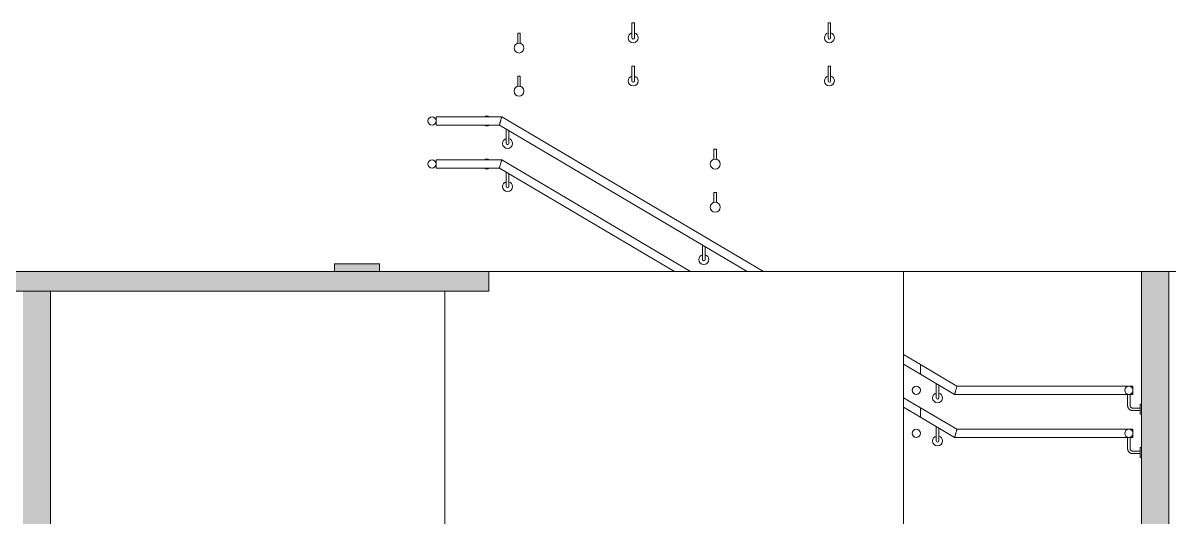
# Model space of a CAD drawing. Header units: metres. Extents: x -96 to 123, y 1 to 648.
# Drawn here: x 70.75 to 76.6, y 609.73 to 612.25 of the extents above; entities that cross this region are included whole.
import ezdxf

# ---------------------------------------------------------------- set-up
doc = ezdxf.new("R2010")
doc.units = ezdxf.units.M
doc.linetypes.add('_Tracejado longo', pattern=[0.014288, 0.009525, -0.004763])
for name, color, linetype, lineweight in [('A-DETL', 7, 'Continuous', 5), ('A-DETL-GENF', 7, 'Continuous', 5), ('A-FLOR-HRAL', 7, 'Continuous', 5), ('A-FLOR-LEVL', 7, 'Continuous', 5), ('A-GENM', 7, 'Continuous', 5), ('A-WALL', 7, 'Continuous', 5), ('A-WALL-PATT', 7, 'Continuous', 20)]:
    doc.layers.add(name, color=color, linetype=linetype, lineweight=lineweight)

# ---------------------------------------------------------------- blocks, each defined once
blk = doc.blocks.new('Railing - Apoio com Canopla-2901456-Section 3')
at = {"layer": 'A-FLOR-HRAL'}
for p, q in [((-26.3924, 612.1455), (-26.3924, 612.1969)), ((-26.3924, 612.1969), (-26.3797, 612.1969)), ((-26.3797, 612.1969), (-26.3797, 612.1455)), ((-26.3924, 611.9254), (-26.3924, 611.9769)), ((-26.3924, 611.9769), (-26.3797, 611.9769)), ((-26.3797, 611.9769), (-26.3797, 611.9255))]:
    blk.add_line(p, q, dxfattribs=at)
for centre, start, end in [((-26.3861, 612.1209), 0, 180), ((-26.3861, 612.1209), 180, 0), ((-26.3861, 611.9009), 0, 180), ((-26.3861, 611.9009), 180, 0)]:
    blk.add_arc(centre, 0.0254, start, end, dxfattribs=at)
blk = doc.blocks.new('Railing - Apoio com Canopla-2901454-Section 3')
at = {"layer": 'A-FLOR-HRAL'}
for p, q in [((-25.3924, 611.5531), (-25.3924, 611.6046)), ((-25.3924, 611.6046), (-25.3797, 611.6046)), ((-25.3797, 611.6046), (-25.3797, 611.5532)), ((-25.3924, 611.3331), (-25.3924, 611.3846)), ((-25.3924, 611.3846), (-25.3797, 611.3846)), ((-25.3797, 611.3846), (-25.3797, 611.3332))]:
    blk.add_line(p, q, dxfattribs=at)
for centre, start, end in [((-25.3861, 611.5286), 0, 180), ((-25.3861, 611.5286), 180, 0), ((-25.3861, 611.3086), 0, 180), ((-25.3861, 611.3086), 180, 0)]:
    blk.add_arc(centre, 0.0254, start, end, dxfattribs=at)
blk = doc.blocks.new('Railing - Apoio com Canopla-2901452-Section 3')
at = {"layer": 'A-FLOR-HRAL'}
for p, q in [((-24.8106, 612.1923), (-24.8106, 612.2492)), ((-24.8106, 612.2492), (-24.7979, 612.2492)), ((-24.7979, 612.2492), (-24.7979, 612.1923)), ((-24.8106, 611.9723), (-24.8106, 612.0292)), ((-24.8106, 612.0292), (-24.7979, 612.0292)), ((-24.7979, 612.0292), (-24.7979, 611.9723))]:
    blk.add_line(p, q, dxfattribs=at)
at = {"layer": 'A-FLOR-HRAL', "flags": 128}
for points in [[(-24.8106, 612.1732), (-24.8106, 612.1732), (-24.8106, 612.1733), (-24.8106, 612.1733), (-24.8106, 612.1734), (-24.8106, 612.1736), (-24.8106, 612.1737), (-24.8106, 612.1739), (-24.8106, 612.1742), (-24.8106, 612.1744), (-24.8106, 612.1747), (-24.8106, 612.175), (-24.8106, 612.1754), (-24.8106, 612.1757), (-24.8106, 612.1761), (-24.8106, 612.1765), (-24.8106, 612.177), (-24.8106, 612.1774), (-24.8106, 612.1779), (-24.8106, 612.1784), (-24.8106, 612.179), (-24.8106, 612.1795), (-24.8106, 612.1801), (-24.8106, 612.1807), (-24.8106, 612.1813), (-24.8106, 612.182), (-24.8106, 612.1826), (-24.8106, 612.1833), (-24.8106, 612.184), (-24.8106, 612.1846), (-24.8106, 612.1853), (-24.8106, 612.1861), (-24.8106, 612.1868), (-24.8106, 612.1875), (-24.8106, 612.1883), (-24.8106, 612.189), (-24.8106, 612.1898), (-24.8106, 612.1905), (-24.8106, 612.1913), (-24.8106, 612.192), (-24.8106, 612.1923)], [(-24.7979, 612.1923), (-24.7979, 612.1915), (-24.7979, 612.1907), (-24.7979, 612.19), (-24.7979, 612.1892), (-24.7979, 612.1885), (-24.7979, 612.1877), (-24.7979, 612.187), (-24.7979, 612.1863), (-24.7979, 612.1855), (-24.7979, 612.1848), (-24.7979, 612.1841), (-24.7979, 612.1835), (-24.7979, 612.1828), (-24.7979, 612.1821), (-24.7979, 612.1815), (-24.7979, 612.1809), (-24.7979, 612.1803), (-24.7979, 612.1797), (-24.7979, 612.1791), (-24.7979, 612.1786), (-24.7979, 612.1781), (-24.7979, 612.1776), (-24.7979, 612.1771), (-24.7979, 612.1766), (-24.7979, 612.1762), (-24.7979, 612.1758), (-24.7979, 612.1754), (-24.7979, 612.1751), (-24.7979, 612.1748), (-24.7979, 612.1745), (-24.7979, 612.1742), (-24.7979, 612.174), (-24.7979, 612.1738), (-24.7979, 612.1736), (-24.7979, 612.1735), (-24.7979, 612.1734), (-24.7979, 612.1733), (-24.7979, 612.1732), (-24.7979, 612.1732)], [(-24.8106, 611.9532), (-24.8106, 611.9532), (-24.8106, 611.9533), (-24.8106, 611.9533), (-24.8106, 611.9534), (-24.8106, 611.9536), (-24.8106, 611.9537), (-24.8106, 611.9539), (-24.8106, 611.9542), (-24.8106, 611.9544), (-24.8106, 611.9547), (-24.8106, 611.955), (-24.8106, 611.9554), (-24.8106, 611.9557), (-24.8106, 611.9561), (-24.8106, 611.9565), (-24.8106, 611.957), (-24.8106, 611.9574), (-24.8106, 611.9579), (-24.8106, 611.9584), (-24.8106, 611.959), (-24.8106, 611.9595), (-24.8106, 611.9601), (-24.8106, 611.9607), (-24.8106, 611.9613), (-24.8106, 611.962), (-24.8106, 611.9626), (-24.8106, 611.9633), (-24.8106, 611.964), (-24.8106, 611.9646), (-24.8106, 611.9653), (-24.8106, 611.9661), (-24.8106, 611.9668), (-24.8106, 611.9675), (-24.8106, 611.9683), (-24.8106, 611.969), (-24.8106, 611.9698), (-24.8106, 611.9705), (-24.8106, 611.9713), (-24.8106, 611.972), (-24.8106, 611.9723)], [(-24.7979, 611.9723), (-24.7979, 611.9715), (-24.7979, 611.9707), (-24.7979, 611.97), (-24.7979, 611.9692), (-24.7979, 611.9685), (-24.7979, 611.9677), (-24.7979, 611.967), (-24.7979, 611.9663), (-24.7979, 611.9655), (-24.7979, 611.9648), (-24.7979, 611.9641), (-24.7979, 611.9635), (-24.7979, 611.9628), (-24.7979, 611.9621), (-24.7979, 611.9615), (-24.7979, 611.9609), (-24.7979, 611.9603), (-24.7979, 611.9597), (-24.7979, 611.9591), (-24.7979, 611.9586), (-24.7979, 611.9581), (-24.7979, 611.9576), (-24.7979, 611.9571), (-24.7979, 611.9566), (-24.7979, 611.9562), (-24.7979, 611.9558), (-24.7979, 611.9554), (-24.7979, 611.9551), (-24.7979, 611.9548), (-24.7979, 611.9545), (-24.7979, 611.9542), (-24.7979, 611.954), (-24.7979, 611.9538), (-24.7979, 611.9536), (-24.7979, 611.9535), (-24.7979, 611.9534), (-24.7979, 611.9533), (-24.7979, 611.9532), (-24.7979, 611.9532)]]:
    blk.add_lwpolyline(points, dxfattribs=at)
at = {"layer": 'A-FLOR-HRAL'}
for centre, radius, start, end in [((-24.8043, 612.1732), 0.0254, 105, 180), ((-24.8043, 612.1732), 0.0254, 180, 0), ((-24.8043, 612.1732), 0.00635, 180, 345), ((-24.8043, 612.1732), 0.0254, 0, 75), ((-24.8043, 611.9532), 0.0254, 105, 180), ((-24.8043, 611.9532), 0.0254, 0, 75), ((-24.8043, 611.9532), 0.0254, 180, 0), ((-24.8043, 611.9532), 0.00635, 180, 345)]:
    blk.add_arc(centre, radius, start, end, dxfattribs=at)
blk = doc.blocks.new('Railing - Apoio com Canopla-2901450-Section 3')
at = {"layer": 'A-FLOR-HRAL'}
for p, q in [((-25.8106, 612.1923), (-25.8106, 612.2492)), ((-25.8106, 612.2492), (-25.7979, 612.2492)), ((-25.7979, 612.2492), (-25.7979, 612.1923)), ((-25.8106, 611.9723), (-25.8106, 612.0292)), ((-25.8106, 612.0292), (-25.7979, 612.0292)), ((-25.7979, 612.0292), (-25.7979, 611.9723))]:
    blk.add_line(p, q, dxfattribs=at)
at = {"layer": 'A-FLOR-HRAL', "flags": 128}
for points in [[(-25.8106, 612.1732), (-25.8106, 612.1732), (-25.8106, 612.1733), (-25.8106, 612.1733), (-25.8106, 612.1734), (-25.8106, 612.1736), (-25.8106, 612.1737), (-25.8106, 612.1739), (-25.8106, 612.1742), (-25.8106, 612.1744), (-25.8106, 612.1747), (-25.8106, 612.175), (-25.8106, 612.1754), (-25.8106, 612.1757), (-25.8106, 612.1761), (-25.8106, 612.1765), (-25.8106, 612.177), (-25.8106, 612.1774), (-25.8106, 612.1779), (-25.8106, 612.1784), (-25.8106, 612.179), (-25.8106, 612.1795), (-25.8106, 612.1801), (-25.8106, 612.1807), (-25.8106, 612.1813), (-25.8106, 612.182), (-25.8106, 612.1826), (-25.8106, 612.1833), (-25.8106, 612.184), (-25.8106, 612.1846), (-25.8106, 612.1853), (-25.8106, 612.1861), (-25.8106, 612.1868), (-25.8106, 612.1875), (-25.8106, 612.1883), (-25.8106, 612.189), (-25.8106, 612.1898), (-25.8106, 612.1905), (-25.8106, 612.1913), (-25.8106, 612.192), (-25.8106, 612.1923)], [(-25.7979, 612.1923), (-25.7979, 612.1915), (-25.7979, 612.1907), (-25.7979, 612.19), (-25.7979, 612.1892), (-25.7979, 612.1885), (-25.7979, 612.1877), (-25.7979, 612.187), (-25.7979, 612.1863), (-25.7979, 612.1855), (-25.7979, 612.1848), (-25.7979, 612.1841), (-25.7979, 612.1835), (-25.7979, 612.1828), (-25.7979, 612.1821), (-25.7979, 612.1815), (-25.7979, 612.1809), (-25.7979, 612.1803), (-25.7979, 612.1797), (-25.7979, 612.1791), (-25.7979, 612.1786), (-25.7979, 612.1781), (-25.7979, 612.1776), (-25.7979, 612.1771), (-25.7979, 612.1766), (-25.7979, 612.1762), (-25.7979, 612.1758), (-25.7979, 612.1754), (-25.7979, 612.1751), (-25.7979, 612.1748), (-25.7979, 612.1745), (-25.7979, 612.1742), (-25.7979, 612.174), (-25.7979, 612.1738), (-25.7979, 612.1736), (-25.7979, 612.1735), (-25.7979, 612.1734), (-25.7979, 612.1733), (-25.7979, 612.1732), (-25.7979, 612.1732)], [(-25.8106, 611.9532), (-25.8106, 611.9532), (-25.8106, 611.9533), (-25.8106, 611.9533), (-25.8106, 611.9534), (-25.8106, 611.9536), (-25.8106, 611.9537), (-25.8106, 611.9539), (-25.8106, 611.9542), (-25.8106, 611.9544), (-25.8106, 611.9547), (-25.8106, 611.955), (-25.8106, 611.9554), (-25.8106, 611.9557), (-25.8106, 611.9561), (-25.8106, 611.9565), (-25.8106, 611.957), (-25.8106, 611.9574), (-25.8106, 611.9579), (-25.8106, 611.9584), (-25.8106, 611.959), (-25.8106, 611.9595), (-25.8106, 611.9601), (-25.8106, 611.9607), (-25.8106, 611.9613), (-25.8106, 611.962), (-25.8106, 611.9626), (-25.8106, 611.9633), (-25.8106, 611.964), (-25.8106, 611.9646), (-25.8106, 611.9653), (-25.8106, 611.9661), (-25.8106, 611.9668), (-25.8106, 611.9675), (-25.8106, 611.9683), (-25.8106, 611.969), (-25.8106, 611.9698), (-25.8106, 611.9705), (-25.8106, 611.9713), (-25.8106, 611.972), (-25.8106, 611.9723)], [(-25.7979, 611.9723), (-25.7979, 611.9715), (-25.7979, 611.9707), (-25.7979, 611.97), (-25.7979, 611.9692), (-25.7979, 611.9685), (-25.7979, 611.9677), (-25.7979, 611.967), (-25.7979, 611.9663), (-25.7979, 611.9655), (-25.7979, 611.9648), (-25.7979, 611.9641), (-25.7979, 611.9635), (-25.7979, 611.9628), (-25.7979, 611.9621), (-25.7979, 611.9615), (-25.7979, 611.9609), (-25.7979, 611.9603), (-25.7979, 611.9597), (-25.7979, 611.9591), (-25.7979, 611.9586), (-25.7979, 611.9581), (-25.7979, 611.9576), (-25.7979, 611.9571), (-25.7979, 611.9566), (-25.7979, 611.9562), (-25.7979, 611.9558), (-25.7979, 611.9554), (-25.7979, 611.9551), (-25.7979, 611.9548), (-25.7979, 611.9545), (-25.7979, 611.9542), (-25.7979, 611.954), (-25.7979, 611.9538), (-25.7979, 611.9536), (-25.7979, 611.9535), (-25.7979, 611.9534), (-25.7979, 611.9533), (-25.7979, 611.9532), (-25.7979, 611.9532)]]:
    blk.add_lwpolyline(points, dxfattribs=at)
at = {"layer": 'A-FLOR-HRAL'}
for centre, radius, start, end in [((-25.8043, 612.1732), 0.0254, 105, 180), ((-25.8043, 612.1732), 0.0254, 180, 0), ((-25.8043, 612.1732), 0.00635, 180, 345), ((-25.8043, 612.1732), 0.0254, 0, 75), ((-25.8043, 611.9532), 0.0254, 105, 180), ((-25.8043, 611.9532), 0.0254, 0, 75), ((-25.8043, 611.9532), 0.0254, 180, 0), ((-25.8043, 611.9532), 0.00635, 180, 345)]:
    blk.add_arc(centre, radius, start, end, dxfattribs=at)
blk = doc.blocks.new('Railing - Railing-2611422-Section 3')
at = {"layer": 'A-FLOR-HRAL'}
for p, q in [((-26.4743, 611.77), (-26.8083, 611.77)), ((-26.8083, 611.77), (-26.8083, 611.749)), ((-26.8083, 611.749), (-26.8083, 611.728)), ((-25.1405, 610.98), (-26.4743, 611.77)), ((-26.8083, 611.728), (-26.4859, 611.728)), ((-26.4859, 611.728), (-25.223, 610.98)), ((-26.4743, 611.55), (-26.8083, 611.55)), ((-26.8083, 611.55), (-26.8083, 611.529)), ((-26.8083, 611.529), (-26.8083, 611.508)), ((-26.8083, 611.508), (-26.4859, 611.508)), ((-26.4859, 611.508), (-25.5944, 610.98)), ((-25.512, 610.98), (-26.4743, 611.55)), ((-24.3401, 610.5059), (-24.426, 610.5568)), ((-24.426, 610.508), (-24.3401, 610.4571)), ((-24.361, 610.3959), (-24.3611, 610.3959)), ((-24.3611, 610.3539), (-24.361, 610.3539)), ((-24.3401, 610.2859), (-24.426, 610.3368)), ((-24.426, 610.288), (-24.3401, 610.2371)), ((-24.361, 610.1759), (-24.3611, 610.1759)), ((-24.3611, 610.1339), (-24.361, 610.1339))]:
    blk.add_line(p, q, dxfattribs=at)
at = {"layer": 'A-FLOR-HRAL', "flags": 128}
for points in [[(-24.3401, 610.5059), (-24.3401, 610.5051), (-24.3401, 610.5026), (-24.3401, 610.4988), (-24.3401, 610.4937), (-24.3401, 610.4878), (-24.3401, 610.4815)], [(-24.3401, 610.4815), (-24.3401, 610.4752), (-24.3401, 610.4693), (-24.3401, 610.4642), (-24.3401, 610.4604), (-24.3401, 610.4579), (-24.3401, 610.4571)], [(-24.3401, 610.2859), (-24.3401, 610.2851), (-24.3401, 610.2826), (-24.3401, 610.2788), (-24.3401, 610.2737), (-24.3401, 610.2678), (-24.3401, 610.2615)], [(-24.3401, 610.2615), (-24.3401, 610.2552), (-24.3401, 610.2493), (-24.3401, 610.2442), (-24.3401, 610.2404), (-24.3401, 610.2379), (-24.3401, 610.2371)]]:
    blk.add_lwpolyline(points, dxfattribs=at)
at = {"layer": 'A-FLOR-HRAL'}
for centre, start, end in [((-26.8293, 611.749), 0, 180), ((-26.8293, 611.749), 180, 0), ((-26.8293, 611.529), 0, 180), ((-26.8293, 611.529), 180, 0), ((-24.3611, 610.3749), 120, 180), ((-24.3611, 610.3749), 180, 240), ((-24.361, 610.3749), 0, 180), ((-24.361, 610.3749), 180, 360), ((-24.3611, 610.1549), 120, 180), ((-24.361, 610.1549), 0, 180), ((-24.3611, 610.1549), 180, 240), ((-24.361, 610.1549), 180, 360)]:
    blk.add_arc(centre, 0.021, start, end, dxfattribs=at)
for points, knots in [([(-26.4801, 611.749), (-26.4806, 611.7472), (-26.4816, 611.7435), (-26.483, 611.7384), (-26.4842, 611.734), (-26.4854, 611.7295), (-26.4859, 611.728), (-26.4859, 611.728)], [0, 0, 0, 0, 0.0833333, 0.1666667, 0.25, 0.3333333, 0.5, 0.5, 0.5, 0.5]), ([(-26.4743, 611.77), (-26.4743, 611.77), (-26.4748, 611.7685), (-26.476, 611.764), (-26.4772, 611.7596), (-26.4786, 611.7545), (-26.4796, 611.7508), (-26.4801, 611.749)], [0.5, 0.5, 0.5, 0.5, 0.6666667, 0.75, 0.8333333, 0.9166667, 1, 1, 1, 1]), ([(-26.4801, 611.529), (-26.4806, 611.5272), (-26.4816, 611.5235), (-26.483, 611.5184), (-26.4842, 611.514), (-26.4854, 611.5095), (-26.4859, 611.508), (-26.4859, 611.508)], [0, 0, 0, 0, 0.0833333, 0.1666667, 0.25, 0.3333333, 0.5, 0.5, 0.5, 0.5]), ([(-26.4743, 611.55), (-26.4743, 611.55), (-26.4748, 611.5485), (-26.476, 611.544), (-26.4772, 611.5396), (-26.4786, 611.5345), (-26.4796, 611.5308), (-26.4801, 611.529)], [0.5, 0.5, 0.5, 0.5, 0.6666667, 0.75, 0.8333333, 0.9166667, 1, 1, 1, 1])]:
    blk.add_open_spline(points, degree=3, knots=knots, dxfattribs=at)
for name in ['Railing - Apoio com Canopla-2901450-Section 3', 'Railing - Apoio com Canopla-2901452-Section 3', 'Railing - Apoio com Canopla-2901456-Section 3', 'Railing - Apoio com Canopla-2901454-Section 3']:
    blk.add_blockref(name, (0, 0))
blk = doc.blocks.new('Shaft-modular - JPMS01 - 80 x 23-1326058-Section 3')
at = {"layer": 'A-GENM', "true_color": 0xdcdcdc}
blk.add_hatch(color=254, dxfattribs=at).paths.add_polyline_path([(-27.203, 610.98), (-27.0962, 610.98), (-27.0962, 611.02), (-27.3262, 611.02), (-27.3262, 610.98)])
at = {"layer": 'A-GENM'}
for p, q in [((-27.3262, 611.02), (-27.0962, 611.02)), ((-27.3262, 610.98), (-27.3262, 611.02)), ((-27.0962, 610.98), (-27.0962, 611.02))]:
    blk.add_line(p, q, dxfattribs=at)
blk = doc.blocks.new('Railing - Apoio com Canopla-2901460-Section 3')
at = {"layer": 'A-FLOR-HRAL'}
for p, q in [((-26.4743, 611.7701), (-26.5018, 611.7701)), ((-26.4743, 611.5501), (-26.5018, 611.5501))]:
    blk.add_line(p, q, dxfattribs=at)
at = {"layer": 'A-FLOR-HRAL', "flags": 128}
for points in [[(-26.5018, 611.7701), (-26.5038, 611.7701), (-26.5057, 611.7701), (-26.5077, 611.7701), (-26.5096, 611.7701), (-26.5115, 611.7701), (-26.5134, 611.7701), (-26.5153, 611.7701), (-26.5171, 611.7701), (-26.5189, 611.7701), (-26.5207, 611.7701), (-26.5225, 611.7701), (-26.5242, 611.7701), (-26.5259, 611.7701), (-26.5276, 611.7701), (-26.5292, 611.7701), (-26.5308, 611.7701), (-26.5323, 611.7701), (-26.5338, 611.7701), (-26.5353, 611.7701), (-26.5366, 611.7701), (-26.538, 611.7701), (-26.5392, 611.7701), (-26.5404, 611.7701), (-26.5416, 611.7701), (-26.5427, 611.7701), (-26.5437, 611.7701), (-26.5446, 611.7701), (-26.5455, 611.7701), (-26.5463, 611.7701), (-26.5471, 611.7701), (-26.5477, 611.7701), (-26.5483, 611.7701), (-26.5488, 611.7701), (-26.5493, 611.7701), (-26.5496, 611.7701), (-26.5499, 611.7701), (-26.5501, 611.7701), (-26.5503, 611.7701), (-26.5503, 611.7701), (-26.5503, 611.7701)], [(-26.5018, 611.5501), (-26.5038, 611.5501), (-26.5057, 611.5501), (-26.5077, 611.5501), (-26.5096, 611.5501), (-26.5115, 611.5501), (-26.5134, 611.5501), (-26.5153, 611.5501), (-26.5171, 611.5501), (-26.5189, 611.5501), (-26.5207, 611.5501), (-26.5225, 611.5501), (-26.5242, 611.5501), (-26.5259, 611.5501), (-26.5276, 611.5501), (-26.5292, 611.5501), (-26.5308, 611.5501), (-26.5323, 611.5501), (-26.5338, 611.5501), (-26.5353, 611.5501), (-26.5366, 611.5501), (-26.538, 611.5501), (-26.5392, 611.5501), (-26.5404, 611.5501), (-26.5416, 611.5501), (-26.5427, 611.5501), (-26.5437, 611.5501), (-26.5446, 611.5501), (-26.5455, 611.5501), (-26.5463, 611.5501), (-26.5471, 611.5501), (-26.5477, 611.5501), (-26.5483, 611.5501), (-26.5488, 611.5501), (-26.5493, 611.5501), (-26.5496, 611.5501), (-26.5499, 611.5501), (-26.5501, 611.5501), (-26.5503, 611.5501), (-26.5503, 611.5501), (-26.5503, 611.5501)]]:
    blk.add_lwpolyline(points, dxfattribs=at)
at = {"layer": 'A-FLOR-HRAL'}
for centre, start, end in [((-26.5503, 611.7491), 55.92331, 124.07669), ((-26.5503, 611.7491), 236.01841, 303.74977), ((-26.5503, 611.5291), 55.92331, 124.07669), ((-26.5503, 611.5291), 236.01841, 303.74977)]:
    blk.add_arc(centre, 0.0254, start, end, dxfattribs=at)
blk = doc.blocks.new('Railing - Apoio com Canopla-2901466-Section 3')
at = {"layer": 'A-FLOR-HRAL'}
for p, q in [((-23.2844, 604.5139), (-23.2844, 604.4569)), ((-23.278, 604.5139), (-23.2844, 604.5139)), ((-23.2717, 604.5139), (-23.278, 604.5139)), ((-23.2717, 604.4569), (-23.2717, 604.5139)), ((-23.2206, 604.4442), (-23.259, 604.4442)), ((-23.2143, 604.4633), (-23.2206, 604.4633)), ((-23.2206, 604.4633), (-23.2206, 604.4379)), ((-23.259, 604.4315), (-23.2206, 604.4315)), ((-23.2206, 604.4379), (-23.2206, 604.4125)), ((-23.2206, 604.4125), (-23.2143, 604.4125)), ((-23.2844, 604.2939), (-23.2844, 604.2369)), ((-23.278, 604.2939), (-23.2844, 604.2939)), ((-23.2717, 604.2939), (-23.278, 604.2939)), ((-23.2717, 604.2369), (-23.2717, 604.2939)), ((-23.2206, 604.2242), (-23.259, 604.2242)), ((-23.259, 604.2115), (-23.2206, 604.2115)), ((-23.2143, 604.2433), (-23.2206, 604.2433)), ((-23.2206, 604.2433), (-23.2206, 604.2179)), ((-23.2206, 604.2179), (-23.2206, 604.1925)), ((-23.2206, 604.1925), (-23.2143, 604.1925))]:
    blk.add_line(p, q, dxfattribs=at)
at = {"layer": 'A-FLOR-HRAL', "flags": 128}
for points in [[(-23.2844, 604.4569), (-23.2844, 604.4559), (-23.2843, 604.4549), (-23.2842, 604.4539), (-23.2841, 604.4529), (-23.2839, 604.4519), (-23.2837, 604.4509), (-23.2834, 604.4499), (-23.2831, 604.4489), (-23.2828, 604.448), (-23.2824, 604.447), (-23.282, 604.4461), (-23.2815, 604.4452), (-23.281, 604.4443), (-23.2805, 604.4434), (-23.28, 604.4426), (-23.2794, 604.4418), (-23.2787, 604.441), (-23.2781, 604.4402), (-23.2774, 604.4394), (-23.2767, 604.4387), (-23.2759, 604.438), (-23.2752, 604.4374), (-23.2744, 604.4367), (-23.2736, 604.4361), (-23.2727, 604.4356), (-23.2719, 604.435), (-23.271, 604.4345), (-23.2701, 604.4341), (-23.2691, 604.4336), (-23.2682, 604.4333), (-23.2672, 604.4329), (-23.2663, 604.4326), (-23.2653, 604.4323), (-23.2643, 604.4321), (-23.2633, 604.4319), (-23.2623, 604.4317), (-23.2613, 604.4316), (-23.2603, 604.4316), (-23.2593, 604.4315), (-23.259, 604.4315)], [(-23.259, 604.4442), (-23.2595, 604.4442), (-23.26, 604.4443), (-23.2605, 604.4443), (-23.261, 604.4444), (-23.2615, 604.4445), (-23.262, 604.4446), (-23.2625, 604.4447), (-23.263, 604.4449), (-23.2635, 604.445), (-23.2639, 604.4452), (-23.2644, 604.4454), (-23.2649, 604.4457), (-23.2653, 604.4459), (-23.2657, 604.4462), (-23.2662, 604.4465), (-23.2666, 604.4467), (-23.267, 604.4471), (-23.2674, 604.4474), (-23.2677, 604.4477), (-23.2681, 604.4481), (-23.2685, 604.4485), (-23.2688, 604.4488), (-23.2691, 604.4492), (-23.2694, 604.4496), (-23.2697, 604.4501), (-23.2699, 604.4505), (-23.2702, 604.4509), (-23.2704, 604.4514), (-23.2706, 604.4519), (-23.2708, 604.4523), (-23.271, 604.4528), (-23.2712, 604.4533), (-23.2713, 604.4538), (-23.2714, 604.4543), (-23.2715, 604.4548), (-23.2716, 604.4553), (-23.2716, 604.4558), (-23.2717, 604.4563), (-23.2717, 604.4568), (-23.2717, 604.4569)], [(-23.2844, 604.2369), (-23.2844, 604.2359), (-23.2843, 604.2349), (-23.2842, 604.2339), (-23.2841, 604.2329), (-23.2839, 604.2319), (-23.2837, 604.2309), (-23.2834, 604.2299), (-23.2831, 604.2289), (-23.2828, 604.228), (-23.2824, 604.227), (-23.282, 604.2261), (-23.2815, 604.2252), (-23.281, 604.2243), (-23.2805, 604.2234), (-23.28, 604.2226), (-23.2794, 604.2218), (-23.2787, 604.221), (-23.2781, 604.2202), (-23.2774, 604.2194), (-23.2767, 604.2187), (-23.2759, 604.218), (-23.2752, 604.2174), (-23.2744, 604.2167), (-23.2736, 604.2161), (-23.2727, 604.2156), (-23.2719, 604.215), (-23.271, 604.2145), (-23.2701, 604.2141), (-23.2691, 604.2136), (-23.2682, 604.2133), (-23.2672, 604.2129), (-23.2663, 604.2126), (-23.2653, 604.2123), (-23.2643, 604.2121), (-23.2633, 604.2119), (-23.2623, 604.2117), (-23.2613, 604.2116), (-23.2603, 604.2116), (-23.2593, 604.2115), (-23.259, 604.2115)], [(-23.259, 604.2242), (-23.2595, 604.2242), (-23.26, 604.2243), (-23.2605, 604.2243), (-23.261, 604.2244), (-23.2615, 604.2245), (-23.262, 604.2246), (-23.2625, 604.2247), (-23.263, 604.2249), (-23.2635, 604.225), (-23.2639, 604.2252), (-23.2644, 604.2254), (-23.2649, 604.2257), (-23.2653, 604.2259), (-23.2657, 604.2262), (-23.2662, 604.2265), (-23.2666, 604.2267), (-23.267, 604.2271), (-23.2674, 604.2274), (-23.2677, 604.2277), (-23.2681, 604.2281), (-23.2685, 604.2285), (-23.2688, 604.2288), (-23.2691, 604.2292), (-23.2694, 604.2296), (-23.2697, 604.2301), (-23.2699, 604.2305), (-23.2702, 604.2309), (-23.2704, 604.2314), (-23.2706, 604.2319), (-23.2708, 604.2323), (-23.271, 604.2328), (-23.2712, 604.2333), (-23.2713, 604.2338), (-23.2714, 604.2343), (-23.2715, 604.2348), (-23.2716, 604.2353), (-23.2716, 604.2358), (-23.2717, 604.2363), (-23.2717, 604.2368), (-23.2717, 604.2369)]]:
    blk.add_lwpolyline(points, dxfattribs=at)
blk = doc.blocks.new('Railing - Apoio com Canopla-V240-Section 3')
at = {"layer": 'A-FLOR-HRAL', "flags": 128}
for points in [[(-23.2844, 604.4569), (-23.2844, 604.4559), (-23.2843, 604.4549), (-23.2842, 604.4539), (-23.2841, 604.4529), (-23.2839, 604.4519), (-23.2837, 604.4509)], [(-23.282, 604.4461), (-23.2815, 604.4452), (-23.281, 604.4443), (-23.2805, 604.4434), (-23.28, 604.4426), (-23.2794, 604.4418), (-23.2787, 604.441), (-23.2781, 604.4402), (-23.2774, 604.4394), (-23.2767, 604.4387), (-23.2759, 604.438), (-23.2752, 604.4374), (-23.2744, 604.4367), (-23.2736, 604.4361), (-23.2727, 604.4356), (-23.2719, 604.435)], [(-23.2704, 604.4514), (-23.2706, 604.4519), (-23.2708, 604.4523), (-23.271, 604.4528), (-23.2712, 604.4533)], [(-23.267, 604.4471), (-23.2674, 604.4474), (-23.2677, 604.4477), (-23.2681, 604.4481), (-23.2685, 604.4485), (-23.2688, 604.4488), (-23.2691, 604.4492)], [(-23.259, 604.4442), (-23.2595, 604.4442), (-23.26, 604.4443), (-23.2605, 604.4443), (-23.261, 604.4444), (-23.2615, 604.4445)], [(-23.2682, 604.4333), (-23.2672, 604.4329), (-23.2663, 604.4326)], [(-23.2653, 604.4323), (-23.2643, 604.4321), (-23.2633, 604.4319), (-23.2623, 604.4317), (-23.2613, 604.4316), (-23.2603, 604.4316), (-23.2593, 604.4315), (-23.259, 604.4315)], [(-23.2844, 604.2369), (-23.2844, 604.2359), (-23.2843, 604.2349), (-23.2842, 604.2339), (-23.2841, 604.2329), (-23.2839, 604.2319), (-23.2837, 604.2309)], [(-23.282, 604.2261), (-23.2815, 604.2252), (-23.281, 604.2243), (-23.2805, 604.2234), (-23.28, 604.2226), (-23.2794, 604.2218), (-23.2787, 604.221), (-23.2781, 604.2202), (-23.2774, 604.2194), (-23.2767, 604.2187), (-23.2759, 604.218), (-23.2752, 604.2174), (-23.2744, 604.2167), (-23.2736, 604.2161), (-23.2727, 604.2156), (-23.2719, 604.215)], [(-23.2704, 604.2314), (-23.2706, 604.2319), (-23.2708, 604.2323), (-23.271, 604.2328), (-23.2712, 604.2333)], [(-23.267, 604.2271), (-23.2674, 604.2274), (-23.2677, 604.2277), (-23.2681, 604.2281), (-23.2685, 604.2285), (-23.2688, 604.2288), (-23.2691, 604.2292)], [(-23.2682, 604.2133), (-23.2672, 604.2129), (-23.2663, 604.2126)], [(-23.2653, 604.2123), (-23.2643, 604.2121), (-23.2633, 604.2119), (-23.2623, 604.2117), (-23.2613, 604.2116), (-23.2603, 604.2116), (-23.2593, 604.2115), (-23.259, 604.2115)], [(-23.259, 604.2242), (-23.2595, 604.2242), (-23.26, 604.2243), (-23.2605, 604.2243), (-23.261, 604.2244), (-23.2615, 604.2245)]]:
    blk.add_lwpolyline(points, dxfattribs=at)
blk = doc.blocks.new('Railing - Apoio com Canopla-2901468-Section 3')
at = {"layer": 'A-FLOR-HRAL'}
for p, q in [((-24.2593, 604.5706), (-24.2593, 604.5154)), ((-24.2466, 604.5154), (-24.2466, 604.563)), ((-24.2593, 604.3506), (-24.2593, 604.2954)), ((-24.2466, 604.2954), (-24.2466, 604.343))]:
    blk.add_line(p, q, dxfattribs=at)
at = {"layer": 'A-FLOR-HRAL', "flags": 128}
for points in [[(-24.2593, 604.5154), (-24.2593, 604.5146), (-24.2593, 604.5138), (-24.2593, 604.5131), (-24.2593, 604.5123), (-24.2593, 604.5116), (-24.2593, 604.5108), (-24.2593, 604.5101), (-24.2593, 604.5094), (-24.2593, 604.5086), (-24.2593, 604.5079), (-24.2593, 604.5072), (-24.2593, 604.5066), (-24.2593, 604.5059), (-24.2593, 604.5052), (-24.2593, 604.5046), (-24.2593, 604.504), (-24.2593, 604.5034), (-24.2593, 604.5028), (-24.2593, 604.5022), (-24.2593, 604.5017), (-24.2593, 604.5012), (-24.2593, 604.5007), (-24.2593, 604.5002), (-24.2593, 604.4998), (-24.2593, 604.4993), (-24.2593, 604.4989), (-24.2593, 604.4986), (-24.2593, 604.4982), (-24.2593, 604.4979), (-24.2593, 604.4976), (-24.2593, 604.4973), (-24.2593, 604.4971), (-24.2593, 604.4969), (-24.2593, 604.4967), (-24.2593, 604.4966), (-24.2593, 604.4965), (-24.2593, 604.4964), (-24.2593, 604.4963), (-24.2593, 604.4963)], [(-24.2466, 604.4963), (-24.2466, 604.4963), (-24.2466, 604.4964), (-24.2466, 604.4964), (-24.2466, 604.4966), (-24.2466, 604.4967), (-24.2466, 604.4969), (-24.2466, 604.4971), (-24.2466, 604.4973), (-24.2466, 604.4975), (-24.2466, 604.4978), (-24.2466, 604.4981), (-24.2466, 604.4985), (-24.2466, 604.4988), (-24.2466, 604.4992), (-24.2466, 604.4996), (-24.2466, 604.5001), (-24.2466, 604.5005), (-24.2466, 604.501), (-24.2466, 604.5016), (-24.2466, 604.5021), (-24.2466, 604.5026), (-24.2466, 604.5032), (-24.2466, 604.5038), (-24.2466, 604.5044), (-24.2466, 604.5051), (-24.2466, 604.5057), (-24.2466, 604.5064), (-24.2466, 604.5071), (-24.2466, 604.5078), (-24.2466, 604.5085), (-24.2466, 604.5092), (-24.2466, 604.5099), (-24.2466, 604.5106), (-24.2466, 604.5114), (-24.2466, 604.5121), (-24.2466, 604.5129), (-24.2466, 604.5136), (-24.2466, 604.5144), (-24.2466, 604.5152), (-24.2466, 604.5154)], [(-24.2593, 604.2954), (-24.2593, 604.2946), (-24.2593, 604.2938), (-24.2593, 604.2931), (-24.2593, 604.2923), (-24.2593, 604.2916), (-24.2593, 604.2908), (-24.2593, 604.2901), (-24.2593, 604.2894), (-24.2593, 604.2886), (-24.2593, 604.2879), (-24.2593, 604.2872), (-24.2593, 604.2866), (-24.2593, 604.2859), (-24.2593, 604.2852), (-24.2593, 604.2846), (-24.2593, 604.284), (-24.2593, 604.2834), (-24.2593, 604.2828), (-24.2593, 604.2822), (-24.2593, 604.2817), (-24.2593, 604.2812), (-24.2593, 604.2807), (-24.2593, 604.2802), (-24.2593, 604.2798), (-24.2593, 604.2793), (-24.2593, 604.2789), (-24.2593, 604.2786), (-24.2593, 604.2782), (-24.2593, 604.2779), (-24.2593, 604.2776), (-24.2593, 604.2773), (-24.2593, 604.2771), (-24.2593, 604.2769), (-24.2593, 604.2767), (-24.2593, 604.2766), (-24.2593, 604.2765), (-24.2593, 604.2764), (-24.2593, 604.2763), (-24.2593, 604.2763)], [(-24.2466, 604.2763), (-24.2466, 604.2763), (-24.2466, 604.2764), (-24.2466, 604.2764), (-24.2466, 604.2766), (-24.2466, 604.2767), (-24.2466, 604.2769), (-24.2466, 604.2771), (-24.2466, 604.2773), (-24.2466, 604.2775), (-24.2466, 604.2778), (-24.2466, 604.2781), (-24.2466, 604.2785), (-24.2466, 604.2788), (-24.2466, 604.2792), (-24.2466, 604.2796), (-24.2466, 604.2801), (-24.2466, 604.2805), (-24.2466, 604.281), (-24.2466, 604.2816), (-24.2466, 604.2821), (-24.2466, 604.2826), (-24.2466, 604.2832), (-24.2466, 604.2838), (-24.2466, 604.2844), (-24.2466, 604.2851), (-24.2466, 604.2857), (-24.2466, 604.2864), (-24.2466, 604.2871), (-24.2466, 604.2878), (-24.2466, 604.2885), (-24.2466, 604.2892), (-24.2466, 604.2899), (-24.2466, 604.2906), (-24.2466, 604.2914), (-24.2466, 604.2921), (-24.2466, 604.2929), (-24.2466, 604.2936), (-24.2466, 604.2944), (-24.2466, 604.2952), (-24.2466, 604.2954)]]:
    blk.add_lwpolyline(points, dxfattribs=at)
at = {"layer": 'A-FLOR-HRAL'}
for centre, radius, start, end in [((-24.253, 604.4963), 0.0254, 105, 180), ((-24.253, 604.4963), 0.0254, 0, 75), ((-24.253, 604.4963), 0.0254, 180, 0), ((-24.253, 604.4963), 0.00635, 195, 0), ((-24.253, 604.2763), 0.0254, 105, 180), ((-24.253, 604.2763), 0.0254, 180, 0), ((-24.253, 604.2763), 0.00635, 195, 0), ((-24.253, 604.2763), 0.0254, 0, 75)]:
    blk.add_arc(centre, radius, start, end, dxfattribs=at)
blk = doc.blocks.new('Railing - Apoio com Canopla-2901462-Section 3')
at = {"layer": 'A-FLOR-HRAL'}
for p, q in [((-25.4507, 611.1149), (-25.4507, 611.061)), ((-25.438, 611.061), (-25.438, 611.1074))]:
    blk.add_line(p, q, dxfattribs=at)
at = {"layer": 'A-FLOR-HRAL', "flags": 128}
for points in [[(-25.4507, 611.061), (-25.4507, 611.0602), (-25.4507, 611.0595), (-25.4507, 611.0587), (-25.4507, 611.058), (-25.4507, 611.0572), (-25.4507, 611.0565), (-25.4507, 611.0557), (-25.4507, 611.055), (-25.4507, 611.0543), (-25.4507, 611.0536), (-25.4507, 611.0529), (-25.4507, 611.0522), (-25.4507, 611.0515), (-25.4507, 611.0509), (-25.4507, 611.0502), (-25.4507, 611.0496), (-25.4507, 611.049), (-25.4507, 611.0484), (-25.4507, 611.0479), (-25.4507, 611.0473), (-25.4507, 611.0468), (-25.4507, 611.0463), (-25.4507, 611.0458), (-25.4507, 611.0454), (-25.4507, 611.045), (-25.4507, 611.0446), (-25.4507, 611.0442), (-25.4507, 611.0438), (-25.4507, 611.0435), (-25.4507, 611.0432), (-25.4507, 611.043), (-25.4507, 611.0427), (-25.4507, 611.0425), (-25.4507, 611.0424), (-25.4507, 611.0422), (-25.4507, 611.0421), (-25.4507, 611.042), (-25.4507, 611.042), (-25.4507, 611.0419)], [(-25.438, 611.0419), (-25.438, 611.042), (-25.438, 611.042), (-25.438, 611.0421), (-25.438, 611.0422), (-25.438, 611.0423), (-25.438, 611.0425), (-25.438, 611.0427), (-25.438, 611.0429), (-25.438, 611.0432), (-25.438, 611.0434), (-25.438, 611.0438), (-25.438, 611.0441), (-25.438, 611.0445), (-25.438, 611.0448), (-25.438, 611.0453), (-25.438, 611.0457), (-25.438, 611.0462), (-25.438, 611.0467), (-25.438, 611.0472), (-25.438, 611.0477), (-25.438, 611.0483), (-25.438, 611.0489), (-25.438, 611.0494), (-25.438, 611.0501), (-25.438, 611.0507), (-25.438, 611.0513), (-25.438, 611.052), (-25.438, 611.0527), (-25.438, 611.0534), (-25.438, 611.0541), (-25.438, 611.0548), (-25.438, 611.0555), (-25.438, 611.0563), (-25.438, 611.057), (-25.438, 611.0578), (-25.438, 611.0585), (-25.438, 611.0593), (-25.438, 611.06), (-25.438, 611.0608), (-25.438, 611.061)]]:
    blk.add_lwpolyline(points, dxfattribs=at)
at = {"layer": 'A-FLOR-HRAL'}
for radius, start, end in [(0.0254, 105, 180), (0.0254, 180, 0), (0.00635, 195, 0), (0.0254, 0, 75)]:
    blk.add_arc((-25.4443, 611.0419), radius, start, end, dxfattribs=at)
blk = doc.blocks.new('Railing - Apoio com Canopla-2901464-Section 3')
at = {"layer": 'A-FLOR-HRAL'}
for p, q in [((-26.4507, 611.7072), (-26.4507, 611.6533)), ((-26.438, 611.6533), (-26.438, 611.6997)), ((-26.4507, 611.4872), (-26.4507, 611.4333)), ((-26.438, 611.4333), (-26.438, 611.4797))]:
    blk.add_line(p, q, dxfattribs=at)
at = {"layer": 'A-FLOR-HRAL', "flags": 128}
for points in [[(-26.4507, 611.6533), (-26.4507, 611.6525), (-26.4507, 611.6518), (-26.4507, 611.651), (-26.4507, 611.6502), (-26.4507, 611.6495), (-26.4507, 611.6488), (-26.4507, 611.648), (-26.4507, 611.6473), (-26.4507, 611.6466), (-26.4507, 611.6459), (-26.4507, 611.6452), (-26.4507, 611.6445), (-26.4507, 611.6438), (-26.4507, 611.6432), (-26.4507, 611.6425), (-26.4507, 611.6419), (-26.4507, 611.6413), (-26.4507, 611.6407), (-26.4507, 611.6402), (-26.4507, 611.6396), (-26.4507, 611.6391), (-26.4507, 611.6386), (-26.4507, 611.6381), (-26.4507, 611.6377), (-26.4507, 611.6373), (-26.4507, 611.6369), (-26.4507, 611.6365), (-26.4507, 611.6361), (-26.4507, 611.6358), (-26.4507, 611.6355), (-26.4507, 611.6353), (-26.4507, 611.635), (-26.4507, 611.6348), (-26.4507, 611.6347), (-26.4507, 611.6345), (-26.4507, 611.6344), (-26.4507, 611.6343), (-26.4507, 611.6343), (-26.4507, 611.6342)], [(-26.438, 611.6342), (-26.438, 611.6342), (-26.438, 611.6343), (-26.438, 611.6344), (-26.438, 611.6345), (-26.438, 611.6346), (-26.438, 611.6348), (-26.438, 611.635), (-26.438, 611.6352), (-26.438, 611.6355), (-26.438, 611.6357), (-26.438, 611.636), (-26.438, 611.6364), (-26.438, 611.6367), (-26.438, 611.6371), (-26.438, 611.6376), (-26.438, 611.638), (-26.438, 611.6385), (-26.438, 611.639), (-26.438, 611.6395), (-26.438, 611.64), (-26.438, 611.6406), (-26.438, 611.6411), (-26.438, 611.6417), (-26.438, 611.6424), (-26.438, 611.643), (-26.438, 611.6436), (-26.438, 611.6443), (-26.438, 611.645), (-26.438, 611.6457), (-26.438, 611.6464), (-26.438, 611.6471), (-26.438, 611.6478), (-26.438, 611.6486), (-26.438, 611.6493), (-26.438, 611.65), (-26.438, 611.6508), (-26.438, 611.6516), (-26.438, 611.6523), (-26.438, 611.6531), (-26.438, 611.6533)], [(-26.4507, 611.4333), (-26.4507, 611.4325), (-26.4507, 611.4318), (-26.4507, 611.431), (-26.4507, 611.4302), (-26.4507, 611.4295), (-26.4507, 611.4288), (-26.4507, 611.428), (-26.4507, 611.4273), (-26.4507, 611.4266), (-26.4507, 611.4259), (-26.4507, 611.4252), (-26.4507, 611.4245), (-26.4507, 611.4238), (-26.4507, 611.4232), (-26.4507, 611.4225), (-26.4507, 611.4219), (-26.4507, 611.4213), (-26.4507, 611.4207), (-26.4507, 611.4202), (-26.4507, 611.4196), (-26.4507, 611.4191), (-26.4507, 611.4186), (-26.4507, 611.4181), (-26.4507, 611.4177), (-26.4507, 611.4173), (-26.4507, 611.4169), (-26.4507, 611.4165), (-26.4507, 611.4161), (-26.4507, 611.4158), (-26.4507, 611.4155), (-26.4507, 611.4153), (-26.4507, 611.415), (-26.4507, 611.4148), (-26.4507, 611.4147), (-26.4507, 611.4145), (-26.4507, 611.4144), (-26.4507, 611.4143), (-26.4507, 611.4143), (-26.4507, 611.4142)], [(-26.438, 611.4142), (-26.438, 611.4142), (-26.438, 611.4143), (-26.438, 611.4144), (-26.438, 611.4145), (-26.438, 611.4146), (-26.438, 611.4148), (-26.438, 611.415), (-26.438, 611.4152), (-26.438, 611.4155), (-26.438, 611.4157), (-26.438, 611.416), (-26.438, 611.4164), (-26.438, 611.4167), (-26.438, 611.4171), (-26.438, 611.4176), (-26.438, 611.418), (-26.438, 611.4185), (-26.438, 611.419), (-26.438, 611.4195), (-26.438, 611.42), (-26.438, 611.4206), (-26.438, 611.4211), (-26.438, 611.4217), (-26.438, 611.4224), (-26.438, 611.423), (-26.438, 611.4236), (-26.438, 611.4243), (-26.438, 611.425), (-26.438, 611.4257), (-26.438, 611.4264), (-26.438, 611.4271), (-26.438, 611.4278), (-26.438, 611.4286), (-26.438, 611.4293), (-26.438, 611.43), (-26.438, 611.4308), (-26.438, 611.4316), (-26.438, 611.4323), (-26.438, 611.4331), (-26.438, 611.4333)]]:
    blk.add_lwpolyline(points, dxfattribs=at)
at = {"layer": 'A-FLOR-HRAL'}
for centre, radius, start, end in [((-26.4443, 611.6342), 0.0254, 105, 180), ((-26.4443, 611.6342), 0.0254, 180, 0), ((-26.4443, 611.6342), 0.00635, 195, 0), ((-26.4443, 611.6342), 0.0254, 0, 75), ((-26.4443, 611.4142), 0.0254, 105, 180), ((-26.4443, 611.4142), 0.0254, 180, 0), ((-26.4443, 611.4142), 0.00635, 195, 0), ((-26.4443, 611.4142), 0.0254, 0, 75)]:
    blk.add_arc(centre, radius, start, end, dxfattribs=at)
blk = doc.blocks.new('Railing - Railing-2475787-Section 3')
at = {"layer": 'A-FLOR-HRAL'}
for p, q in [((-24.1543, 610.3959), (-24.3401, 610.5059)), ((-24.3401, 610.4571), (-24.1659, 610.3539)), ((-24.1659, 610.3539), (-23.2842, 610.3539)), ((-23.257, 610.3959), (-24.1543, 610.3959)), ((-23.2719, 610.3539), (-23.257, 610.3539)), ((-23.257, 610.3749), (-23.257, 610.3959)), ((-23.257, 610.3539), (-23.257, 610.3749)), ((-24.1543, 610.1759), (-24.3401, 610.2859)), ((-24.3401, 610.2371), (-24.1659, 610.1339)), ((-23.257, 610.1759), (-24.1543, 610.1759)), ((-23.257, 610.1549), (-23.257, 610.1759)), ((-24.1659, 610.1339), (-23.2842, 610.1339)), ((-23.2719, 610.1339), (-23.257, 610.1339)), ((-23.257, 610.1339), (-23.257, 610.1549))]:
    blk.add_line(p, q, dxfattribs=at)
for centre, start, end in [((-23.278, 610.3749), 0, 180), ((-23.278, 610.3749), 180, 0), ((-23.278, 610.1549), 0, 180), ((-23.278, 610.1549), 180, 0)]:
    blk.add_arc(centre, 0.021, start, end, dxfattribs=at)
for points, knots in [([(-24.1601, 610.3749), (-24.1606, 610.373), (-24.1616, 610.3694), (-24.163, 610.3643), (-24.1642, 610.3599), (-24.1654, 610.3554), (-24.1659, 610.3539), (-24.1659, 610.3539)], [0, 0, 0, 0, 0.0833333, 0.1666667, 0.25, 0.3333333, 0.5, 0.5, 0.5, 0.5]), ([(-24.1543, 610.3959), (-24.1543, 610.3959), (-24.1548, 610.3944), (-24.156, 610.3899), (-24.1572, 610.3855), (-24.1586, 610.3804), (-24.1596, 610.3767), (-24.1601, 610.3749)], [0.5, 0.5, 0.5, 0.5, 0.6666667, 0.75, 0.8333333, 0.9166667, 1, 1, 1, 1]), ([(-24.1543, 610.1759), (-24.1543, 610.1759), (-24.1548, 610.1744), (-24.156, 610.1699), (-24.1572, 610.1655), (-24.1586, 610.1604), (-24.1596, 610.1567), (-24.1601, 610.1549)], [0.5, 0.5, 0.5, 0.5, 0.6666667, 0.75, 0.8333333, 0.9166667, 1, 1, 1, 1]), ([(-24.1601, 610.1549), (-24.1606, 610.153), (-24.1616, 610.1494), (-24.163, 610.1443), (-24.1642, 610.1399), (-24.1654, 610.1354), (-24.1659, 610.1339), (-24.1659, 610.1339)], [0, 0, 0, 0, 0.0833333, 0.1666667, 0.25, 0.3333333, 0.5, 0.5, 0.5, 0.5])]:
    blk.add_open_spline(points, degree=3, knots=knots, dxfattribs=at)
for name, p in [('Railing - Apoio com Canopla-2901460-Section 3', (0, 0)), ('Railing - Apoio com Canopla-2901464-Section 3', (0, 0)), ('Railing - Apoio com Canopla-2901462-Section 3', (0, 0)), ('Railing - Apoio com Canopla-2901468-Section 3', (0, 5.84)), ('Railing - Apoio com Canopla-2901466-Section 3', (0, 5.84)), ('Railing - Apoio com Canopla-V240-Section 3', (0, 5.84))]:
    blk.add_blockref(name, p)
blk = doc.blocks.new('LUC-ARQ-001-MOD-TOR_rvt-5-Section 3')
at = {"layer": 'A-WALL-PATT', "lineweight": 5, "true_color": 0xffbb77}
for points in [[(-23.0743, 608.06), (-23.0743, 610.98), (-23.2143, 610.98), (-23.2143, 608.06)], [(-28.7743, 608.06), (-28.7743, 610.88), (-28.9143, 610.88), (-28.9143, 608.06)]]:
    blk.add_hatch(color=31, dxfattribs=at).paths.add_polyline_path(points)
at = {"layer": 'A-WALL'}
for p, q in [((-24.426, 610.98), (-26.5403, 610.98)), ((-23.2143, 610.98), (-24.426, 610.98)), ((-24.426, 609.6559), (-24.426, 610.98)), ((-20.7143, 610.98), (-23.0743, 610.98)), ((-26.7643, 610.88), (-26.7643, 608.2818))]:
    blk.add_line(p, q, dxfattribs=at)
at = {"layer": 'A-WALL', "lineweight": 20}
for p, q in [((-23.2143, 610.98), (-23.2143, 608.06)), ((-23.0743, 610.98), (-23.2143, 610.98)), ((-23.0743, 608.06), (-23.0743, 610.98)), ((-28.7743, 608.06), (-28.7743, 610.88))]:
    blk.add_line(p, q, dxfattribs=at)
at = {"layer": 'A-FLOR-HRAL', "lineweight": 5}
for name in ['Railing - Railing-2611422-Section 3', 'Railing - Railing-2475787-Section 3']:
    blk.add_blockref(name, (0, 0), dxfattribs=at)
at = {"layer": 'A-GENM', "lineweight": 5}
blk.add_blockref('Shaft-modular - JPMS01 - 80 x 23-1326058-Section 3', (0, 0), dxfattribs=at)

msp = doc.modelspace()

# ---------------------------------------------------------------- hatches: boundary and pattern name
at = {"layer": 'A-DETL-GENF', "true_color": 0x808080}
msp.add_hatch(color=8, dxfattribs=at).paths.add_polyline_path([(72.9044, 610.88), (73.1285, 610.88), (73.1285, 610.98), (68.6038, 610.98), (68.6038, 610.88), (72.4658, 610.88)])

# ---------------------------------------------------------------- linework, layer by layer
at = {"layer": 'A-DETL'}
for p, q in [((73.1285, 610.98), (68.6038, 610.98)), ((73.1285, 610.88), (73.1285, 610.98)), ((68.6038, 610.88), (73.1285, 610.88))]:
    msp.add_line(p, q, dxfattribs=at)
at = {"layer": 'A-FLOR-LEVL', "color": 8, "linetype": '_Tracejado longo', "true_color": 0x808080}
msp.add_line((52.9697, 610.98), (103.4161, 610.98), dxfattribs=at)

# ---------------------------------------------------------------- block references
at = {"lineweight": 5}
msp.add_blockref('LUC-ARQ-001-MOD-TOR_rvt-5-Section 3', (99.6687, 0), dxfattribs=at)

doc.saveas('drawing.dxf')
